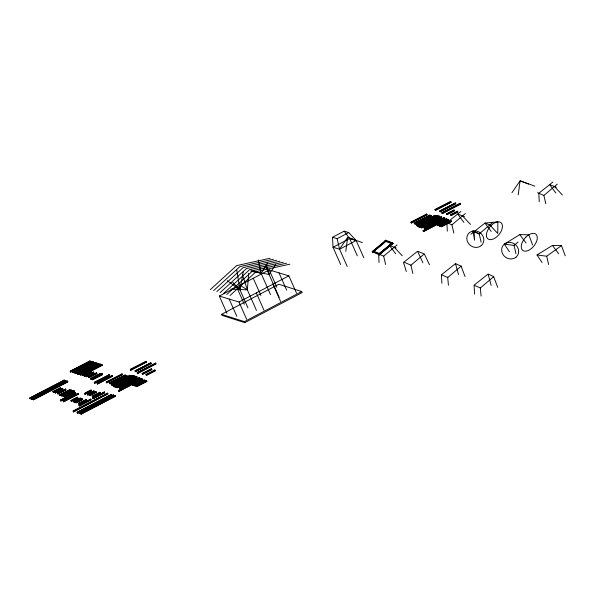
<?xml version="1.0" encoding="UTF-8"?>
<svg xmlns="http://www.w3.org/2000/svg" width="595" height="595" viewBox="0 0 595 595"><rect width="100%" height="100%" fill="white"/><g stroke="black" fill="none" stroke-linecap="round" stroke-linejoin="round"><path stroke-width="0.89" d="M256.475 310.441L247.356 289.869L248.688 273.328M345.792 251.365L347.666 237.331L362.407 242.648M518.215 194.87L520.09 180.835L534.838 186.153M247.966 307.875L240.001 289.899L243.333 271.357M270.524 294.637L261.146 273.484L267.594 262.856M279.144 297.24L269.029 274.407L275.723 264.649M339.507 249.216L347.666 237.331L356.152 240.544L363.85 257.799M511.938 192.721L520.09 180.835L528.576 184.041M210.325 289.616L236.565 265.638L270.152 258.23M213.605 290.605L239.845 266.634L273.432 259.219M216.878 291.595L243.124 267.624L276.705 260.208M220.157 292.584L246.404 268.613L279.985 261.198M223.437 293.58L249.684 269.602L283.265 262.187M226.717 294.57L252.964 270.591L286.545 263.176M229.997 295.559L256.237 271.58L289.825 264.165M516.073 257.137L516.163 257.062A8.784 8.01 36.3 0 0 515.924 245.081L515.724 244.887A8.784 8.01 36.3 0 0 506.196 243.028L504.411 244.091A8.784 8.01 36.3 0 0 503.035 245.549L502.909 245.735A8.784 8.01 36.3 0 0 503.831 255.657A8.784 8.01 36.3 0 0 513.835 258.446L514.229 258.282A8.784 8.01 36.3 0 0 515.954 257.233M481.214 245.616L481.31 245.527A8.784 8.01 36.3 0 0 481.08 233.545L480.879 233.359A8.784 8.01 36.3 0 0 471.352 231.5L469.634 232.511A8.784 8.01 36.3 0 0 468.191 234.013L468.094 234.155A8.784 8.01 36.3 0 0 468.986 244.121A8.784 8.01 36.3 0 0 478.99 246.91L479.384 246.746A8.784 8.01 36.3 0 0 481.11 245.705M385.798 241.54L372.649 252.325L372.21 251.73L385.761 240.298L386.475 240.975M372.21 251.73L386.036 240.373M372.649 252.325L384.169 242.611M392.998 243.481L392.269 242.82L392.856 243.556L392.194 243.905L385.434 241.302L385.144 240.618L385.805 240.268L392.566 242.872L392.998 243.481L379.305 254.742L378.874 254.132L391.562 243.414M378.874 254.132L392.566 242.872L391.904 243.221L392.194 243.905M379.305 254.742L392.707 243.429M385.605 264.478L383.678 256.192L397.073 244.88M453.866 233.143L451.932 224.851L465.335 213.546M412.863 273.499L410.929 265.206L424.332 253.901L417.564 251.291L403.507 262.469M492.586 222.56L479.183 233.872L481.117 242.158M545.808 203.743L543.875 195.458L557.277 184.145M509.409 251.715L504.337 244.158L514.035 245.408L518.037 242.031M480.336 287.943L493.738 276.638L488.145 274.012L474.081 285.191L480.336 287.943L481.102 296.087M392.678 242.79L378.621 253.961L379.052 262.499M460.939 211.448L446.882 222.627L447.306 231.158M470.868 234.244L484.932 223.066L497.874 221.846L497.74 233.441L489.774 224.932M552.881 182.055L538.825 193.226L539.249 201.764M441.453 274.764L455.517 263.585L461.11 266.203L447.708 277.515L441.453 274.764L441.884 283.294M542.075 262.529L537.002 254.965L546.701 256.222L561.457 245.631L565.25 255.791M504.337 244.158L519.777 234.601L528.806 234.817L532.585 244.976M537.002 254.965L552.443 245.415L561.472 245.623M70.173 371.235L90.105 360.994L90.41 361.686L70.738 372.001L70.173 371.235L90.105 360.994M70.478 371.927L90.41 361.686M72.114 371.816L92.039 361.582L92.351 362.266L72.679 372.589L72.114 371.816L92.039 361.582M72.419 372.507L92.351 362.266M95.111 362.504L75.178 372.745L75.751 373.511L95.416 363.195L95.111 362.504L74.085 373.013L73.78 372.321L93.445 362.005L94.017 362.772L93.445 362.005M226.985 313.342L219.324 296.065L269.178 269.907L288.858 275.849L296.511 293.127M73.78 372.321L93.705 362.08M332.516 237.279L344.148 231.172L348.737 232.556L356.189 240.521L339.574 249.238L333.014 247.26L332.516 237.279L337.105 238.662L348.737 232.556M81.463 369.145L86.379 366.565M75.483 373.437L95.416 363.195M29.75 398.033L64.238 380.153L64.55 380.845L30.315 398.799L29.75 398.033L64.238 380.153M76.933 373.273L96.866 363.032L97.171 363.724L77.506 374.047L76.933 373.273L96.866 363.032M30.055 398.724L63.472 381.194M77.238 373.965L97.171 363.724M31.453 398.546L65.941 380.666L66.246 381.358L32.018 399.312L31.453 398.546L65.941 380.666M78.637 373.786L98.569 363.545L98.874 364.237L79.202 374.56L78.637 373.786L98.569 363.545M31.758 399.238L35.834 397.096M39.092 395.385L47.243 391.108M50.501 389.398L59.463 384.697M62.728 382.987L66.246 381.358M78.942 374.478L83.04 372.329M86.32 370.611L96.152 365.449M33.015 399.014L67.503 381.135L67.808 381.826L33.58 399.788L33.015 399.014L67.503 381.135M80.199 374.262L100.131 364.021L100.436 364.713L80.764 375.029L80.199 374.262L100.131 364.021M33.32 399.706L67.808 381.826M80.504 374.947L100.436 364.713M81.961 374.791L101.886 364.549L102.199 365.241L82.526 375.564L81.961 374.791L101.886 364.549M82.266 375.482L102.199 365.241M52.896 391.607L60.586 387.784L60.898 388.476L53.461 392.373L52.896 391.607L60.586 387.784M83.865 375.356L91.556 371.54L91.861 372.225L84.43 376.129L83.865 375.356L91.556 371.54M53.2 392.298L60.898 388.476M84.17 376.047L91.861 372.225M54.881 392.209L62.579 388.386L62.884 389.078L55.454 392.975L54.881 392.209L62.579 388.386M85.851 375.958L93.549 372.135L93.854 372.827L86.416 376.724L85.851 375.958L93.549 372.135M55.186 392.893L62.884 389.078M86.156 376.65L93.854 372.827M57.492 393.176L65.629 389.123L65.933 389.814L58.065 393.95L57.492 393.176L65.629 389.123M88.462 376.925L96.598 372.879L96.903 373.563L89.027 377.699L88.462 376.925L96.598 372.879M57.797 393.868L65.933 389.814M88.767 377.617L96.903 373.563M71.341 390.097L61.106 395.244L61.679 396.017L71.645 390.789L71.341 390.097L59.983 395.504L59.678 394.812L69.913 389.666L70.217 390.35L66.119 392.284M102.31 373.846L92.076 379L92.649 379.766L102.615 374.538L102.31 373.846L90.953 379.26L90.648 378.569L100.622 373.333L101.187 374.106L100.622 373.333M59.678 394.812L69.913 389.666M90.648 378.569L100.882 373.415M59.983 395.504L61.516 394.701M90.953 379.26L94.025 377.647M219.324 296.065L238.997 302.007L288.858 275.849M66.015 393.526L71.645 390.789M92.381 379.692L102.615 374.538M62.676 395.72L72.91 390.565L73.222 391.257L63.249 396.493L62.676 395.72L72.91 390.565M69.124 393.191L73.222 391.257M64.111 396.151L74.345 391.004L74.65 391.688L64.677 396.924L64.111 396.151L74.345 391.004M64.416 396.843L74.65 391.688M221.533 314.324L278.869 284.239L301.695 291.535L302.156 292.569L244.82 322.654L221.987 315.357L221.533 314.324L244.367 321.62L301.695 291.535M60.363 400.182L75.342 392.544L75.647 393.236L60.928 400.956L60.363 400.182L75.342 392.544M94.293 382.384L109.272 374.738L109.584 375.43L94.865 383.15L94.293 382.384L109.272 374.738M60.668 400.874L75.647 393.236M94.598 383.068L109.584 375.43M63.137 401.023L78.116 393.384L78.428 394.069L63.71 401.796L63.137 401.023L78.116 393.384M97.074 383.217L112.053 375.579L112.358 376.263L97.639 383.991L97.074 383.217L112.053 375.579M63.442 401.714L78.428 394.069M97.379 383.909L112.358 376.263M70.887 400.628L77.343 397.244L77.908 398.01C69.422 403.507 68.247 400.918 77.603 397.326M84.542 393.466L90.998 390.082L91.563 390.848C83.077 396.337 81.902 393.749 91.258 390.156M106.274 382.064L122.064 373.995L122.377 374.686L106.84 382.83L106.274 382.064L122.064 373.995M130.29 369.465L146.087 361.396L146.392 362.08L130.863 370.231L130.29 369.465L146.087 361.396M410.952 222.21L426.749 214.141L427.054 214.825L411.524 222.976L410.952 222.21L426.749 214.141M434.975 209.604L450.765 201.534L451.07 202.226L435.54 210.377L434.975 209.604L450.765 201.534M71.192 401.32L77.908 398.01M84.847 394.158L91.563 390.848M106.579 382.756L122.377 374.686M130.595 370.149L146.392 362.08M411.257 222.894L416.983 219.897M418.612 219.034L427.054 214.825M435.28 210.295L451.07 202.226M73.721 401.484L80.169 398.1L80.742 398.866C72.255 404.355 71.073 401.766 80.429 398.174M87.376 394.321L93.824 390.93L94.397 391.703C85.911 397.192 84.735 394.604 94.092 391.012M109.517 383.039L125.307 374.969L125.612 375.661L110.082 383.812L109.517 383.039L125.307 374.969M414.194 223.184L429.984 215.115L430.289 215.807L414.76 223.958L414.194 223.184L429.984 215.115M74.025 402.175L80.742 398.866M87.681 395.006L94.397 391.703M109.822 383.73L112.269 382.444M117.996 379.446L123.715 376.442M419.401 221.303L425.946 217.874M75.617 402.056L82.073 398.672L82.638 399.438C74.152 404.935 72.977 402.346 82.333 398.754M89.272 394.894L95.728 391.51L96.293 392.276C87.807 397.765 86.632 395.177 95.988 391.584M111.005 383.492L126.794 375.423L127.099 376.114L111.57 384.258L111.005 383.492L126.794 375.423M135.02 370.893L150.818 362.824L151.123 363.508L135.593 371.659L135.02 370.893L150.818 362.824M415.682 223.638L431.479 215.569L431.784 216.253L416.247 224.404L415.682 223.638L431.479 215.569M439.698 211.032L455.495 202.962L455.8 203.654L440.27 211.805L439.698 211.032L455.495 202.962M75.922 402.748L82.638 399.438M90.388 395.162L96.293 392.276M111.31 384.184L126.021 376.464M135.325 371.578L151.123 363.508M415.987 224.322L431.784 216.253M440.821 211.292L455.8 203.654M111.659 384.801L130.141 375.319L130.446 376.01L112.232 385.567L111.659 384.801L130.141 375.319M416.336 224.947L434.826 215.464L435.131 216.156L416.909 225.713L416.336 224.947L434.826 215.464M114.344 384.244L120.681 380.919M126.229 378.011L130.446 376.01M416.649 225.639L422.19 222.723M427.738 219.815L435.131 216.156M78.547 403.403L86.387 399.513L86.692 400.204L79.12 404.176L78.547 403.403L86.387 399.513M92.21 396.24L100.042 392.35L100.347 393.035L92.775 397.006L92.21 396.24L100.042 392.35M113.779 386.735L113.214 385.969L133.384 375.601L133.689 376.293L113.779 386.735L113.154 385.255L131.636 375.772L131.941 376.464L128.773 378.123M137.17 372.649L155.652 363.166L155.957 363.857L137.735 373.422L137.17 372.649L155.652 363.166M418.456 226.881L417.891 226.115L438.061 215.747L438.366 216.431L418.456 226.881L417.831 225.393L436.313 215.918L436.618 216.602L419.192 225.75M441.847 212.794L460.329 203.312L460.634 204.003L442.412 213.56L441.847 212.794L460.329 203.312M113.154 385.255L131.636 375.772M417.831 225.393L436.313 215.918M78.852 404.094L86.692 400.204M92.515 396.932L100.347 393.035M137.475 373.34L155.957 363.857M442.152 213.486L460.634 204.003M133.384 375.601L113.214 385.969M438.061 215.747L417.891 226.115M113.459 385.939L127.189 378.955M113.519 386.661L115.906 385.404M121.477 382.481L128.646 378.718M422.971 224.293L430.14 220.537M435.719 217.606L438.366 216.431M78.979 405.158L90.737 399.208L91.05 399.892L79.552 405.931L78.979 405.158L90.737 399.208M92.642 397.995L104.4 392.038L104.705 392.73L93.207 398.762L92.642 397.995L104.4 392.038M114.701 386.415L134.872 376.047L135.177 376.739L115.266 387.189L114.701 386.415L134.872 376.047M419.378 226.561L439.549 216.193L439.854 216.885L419.951 227.327L419.378 226.561L439.549 216.193M79.284 405.849L91.05 399.892M92.946 398.68L104.705 392.73M115.006 387.107L134.12 377.081M419.683 227.253L439.854 216.885M142.086 373.578L151.547 368.833L151.851 369.525L142.651 374.352L142.086 373.578L151.547 368.833M446.525 213.85L454.097 210.095L454.402 210.779L447.09 214.617L446.525 213.85L454.097 210.095M116.627 387.003L136.798 376.635L137.103 377.319L117.2 387.769L116.627 387.003L136.798 376.635M421.305 227.141L441.483 216.773L441.788 217.465L421.877 227.915L421.305 227.141L441.483 216.773M142.391 374.27L151.851 369.525M446.83 214.535L454.402 210.779M116.932 387.687L136.047 377.661M421.61 227.833L441.788 217.465M73.111 411.123L107.598 393.243L107.903 393.935L73.676 411.889L73.111 411.123L107.598 393.243M73.416 411.814L106.825 394.284M119.476 387.858L139.647 377.49L139.959 378.182L120.049 388.632L119.476 387.858L139.647 377.49M424.153 228.004L444.331 217.636L444.636 218.328L424.726 228.77L424.153 228.004L444.331 217.636M145.991 374.56L154.968 370.068L155.273 370.759L146.563 375.326L145.991 374.56L154.968 370.068M450.668 214.706L457.577 211.292L457.89 211.984L451.241 215.472L450.668 214.706L457.577 211.292M119.781 388.55L139.959 378.182M424.466 228.696L444.636 218.328M146.296 375.252L155.273 370.759M450.98 215.397L457.89 211.984M77.052 412.313L111.548 394.433L111.853 395.125L77.625 413.086L77.052 412.313L111.548 394.433M118.375 390.632L141.9 378.509L142.212 379.193L118.941 391.406L118.375 390.632L141.9 378.509M423.052 230.778L446.585 218.648L446.89 219.339L423.618 231.544L423.052 230.778L446.585 218.648M77.357 413.004L111.853 395.125M119.483 390.9L142.212 379.193M423.357 231.47L446.89 219.339M132.536 384.66L142.77 379.506L143.075 380.198L133.109 385.426L132.536 384.66L142.77 379.506M437.213 224.806L448.117 219.302L448.422 219.994L437.786 225.572L437.213 224.806L448.117 219.302M78.927 412.878L113.422 394.998L113.727 395.69L79.499 413.651L78.927 412.878L113.422 394.998M79.232 413.57L113.727 395.69M132.841 385.352L143.075 380.198M437.518 225.49L448.422 219.994M80.63 413.391L115.125 395.511L115.43 396.203L81.203 414.165L80.63 413.391L115.125 395.511M134.596 385.285L144.83 380.131L145.135 380.822L135.169 386.051L134.596 385.285L144.83 380.131M439.281 225.423L447.514 221.318L447.819 222.009L439.846 226.197L439.281 225.423L447.514 221.318M80.935 414.083L115.43 396.203M134.901 385.969L145.135 380.822M439.586 226.115L447.819 222.009M136.367 385.813L146.601 380.666L146.906 381.35L136.932 386.586L136.367 385.813L146.601 380.666M441.044 225.959L451.278 220.804L451.583 221.496L441.616 226.732L441.044 225.959L451.278 220.804M136.672 386.505L146.906 381.35M441.349 226.65L450.556 221.823M372.916 251.432L373.586 251.083L379.833 253.834L380.131 254.526L379.461 254.868L373.206 252.116L372.916 251.432L383.678 256.192M379.461 254.868L379.164 254.184L379.833 253.834M230.793 289.073L247.356 289.869L242.425 274.719M250.919 271.32L269.029 274.407L266.686 265.549M430.289 215.807L429.724 215.04M418.136 226.085L418.092 225.475M356.189 240.521L349.637 238.536L344.148 231.172M98.874 364.237L98.301 363.471M133.689 376.293L133.124 375.519M135.177 376.739L134.611 375.973M137.103 377.319L136.538 376.553M127.099 376.114L126.534 375.341M64.55 380.845L63.977 380.071M107.903 393.935L107.338 393.161M250.904 270.123L261.146 273.484L259.807 266.642M556.377 187.254L549.616 184.643L555.871 193.04M491.693 225.676L484.932 223.066L491.18 231.462M464.435 216.654L457.674 214.044L463.929 222.441M385.144 240.618L392.856 243.556M396.181 247.989L389.42 245.378L395.668 253.775M537.627 192.698L543.875 195.458M472.936 231.12L479.183 233.872L472.921 231.016L474.565 240.179L474.133 231.648M445.685 222.099L451.932 224.851M404.674 262.454L410.929 265.206M376.999 253.143L378.561 253.834M240.566 285.622L247.356 289.869M227.275 280.632L240.001 289.899L236.765 270.056M232.757 282.394L240.001 289.899M554.466 186.518L562.431 195.019M462.523 215.918L470.481 224.419M394.262 247.252L402.227 255.753M552.443 245.415L558.69 253.805M519.777 234.601L526.025 242.998M385.761 240.298L386.2 240.901M372.477 251.797L372.916 252.399M379.164 254.184L379.603 254.794M424.495 254.251L429.478 264.775M417.69 251.559L422.919 262.797M460.069 203.237L460.374 203.921M457.317 211.218L457.622 211.909M450.504 201.46L450.809 202.151M453.836 210.013L454.141 210.704M450.936 214.78L451.241 215.472M446.786 213.925L447.09 214.617M447.849 219.22L448.161 219.912M446.317 218.573L446.622 219.265M447.254 221.243L447.559 221.928M442.107 212.876L442.412 213.56M444.063 217.554L444.376 218.246M439.965 211.113L440.27 211.805M441.215 216.699L441.52 217.391M439.288 216.119L439.593 216.803M435.235 209.685L435.54 210.377M437.801 215.665L438.106 216.357M441.312 226.041L441.616 226.732M436.053 215.836L436.358 216.528M439.541 225.505L439.846 226.197M434.558 215.383L434.863 216.074M437.481 224.88L437.786 225.572M431.211 215.487L431.516 216.178M426.481 214.059L426.794 214.75M424.421 228.086L424.726 228.77M423.313 230.86L423.618 231.544M421.572 227.223L421.877 227.915M419.639 226.643L419.951 227.327M415.942 223.713L416.247 224.404M416.604 225.022L416.909 225.713M414.455 223.266L414.76 223.958M411.212 222.285L411.524 222.976M357.298 255.82L349.644 238.543L333.014 247.26L340.667 264.537M347.227 266.515L339.574 249.238L337.105 238.662M279.018 272.882L286.671 290.159M269.178 269.907L276.839 287.184M272.934 284.202L280.587 301.479M253.262 278.259L260.915 295.537M256.311 292.918L263.972 310.196M236.639 286.983L244.3 304.261M238.997 302.007L246.657 319.284M229.164 299.04L236.817 316.317M155.392 363.091L155.697 363.783M154.707 369.986L155.012 370.678M150.55 362.742L150.862 363.433M151.279 368.751L151.584 369.443M145.827 361.314L146.132 362.005M146.251 374.642L146.563 375.326M146.34 380.584L146.645 381.276M142.346 373.66L142.651 374.352M144.57 380.049L144.875 380.74M142.51 379.432L142.815 380.116M137.43 372.73L137.735 373.422M139.386 377.416L139.691 378.1M135.281 370.968L135.593 371.659M130.558 369.54L130.863 370.231M136.627 385.895L136.932 386.586M131.369 375.69L131.681 376.382M134.864 385.359L135.169 386.051M129.881 375.244L130.186 375.928M132.797 384.742L133.109 385.426M121.804 373.913L122.109 374.605M119.744 387.94L120.049 388.632M118.636 390.714L118.941 391.406M111.793 375.497L112.098 376.189M116.888 387.077L117.2 387.769M114.961 386.497L115.266 387.189M109.011 374.657L109.316 375.348M113.414 385.329L113.719 386.021M111.919 384.883L112.232 385.567M111.265 383.574L111.57 384.258M101.626 364.475L101.931 365.166M109.778 383.12L110.082 383.812M114.857 395.437L115.17 396.129M99.863 363.939L100.168 364.631M113.154 394.924L113.467 395.608M106.535 382.146L106.84 382.83M111.28 394.359L111.585 395.043M102.05 373.764L102.355 374.456M96.606 362.957L96.911 363.649M94.85 362.429L95.155 363.114M91.779 361.5L92.084 362.191M96.338 372.797L96.643 373.489M104.132 391.964L104.445 392.648M89.838 360.912L90.15 361.604M93.281 372.061L93.594 372.745M97.335 383.299L97.639 383.991M91.295 371.459L91.6 372.15M99.781 392.269L100.086 392.96M94.553 382.459L94.865 383.15M92.344 379.075L92.649 379.766M90.909 378.643L91.213 379.335M95.728 391.51L96.033 392.194M88.722 377.007L89.027 377.699M93.824 390.93L94.136 391.622M86.111 376.04L86.416 376.724M90.998 390.082L91.303 390.766M84.126 375.438L84.43 376.129M92.47 396.322L92.775 397.006M92.902 398.07L93.207 398.762M82.222 374.872L82.526 375.564M80.459 374.337L80.764 375.029M89.54 394.968L89.845 395.66M90.477 399.126L90.782 399.818M78.897 373.868L79.202 374.56M87.636 394.396L87.941 395.087M77.201 373.355L77.506 374.047M84.81 393.54L85.115 394.232M75.446 372.827L75.751 373.511M86.119 399.431L86.424 400.123M74.04 372.403L74.345 373.095M72.374 371.897L72.679 372.589M70.433 371.31L70.738 372.001M80.169 398.1L80.474 398.791M77.856 393.302L78.161 393.994M77.343 397.244L77.648 397.936M75.082 392.462L75.386 393.154M74.085 390.922L74.39 391.614M78.815 403.484L79.12 404.176M72.65 390.491L72.954 391.183M79.247 405.24L79.552 405.931M67.242 381.06L67.547 381.752M71.08 390.015L71.385 390.707M75.877 402.138L76.182 402.83M80.898 413.473L81.203 414.165M65.681 380.584L65.986 381.276M69.652 389.584L69.957 390.275M79.195 412.96L79.499 413.651M73.981 401.565L74.286 402.257M77.32 412.395L77.625 413.086M71.147 400.71L71.46 401.402M65.368 389.048L65.673 389.732M73.371 411.204L73.676 411.889M62.319 388.304L62.624 388.996M64.372 396.233L64.677 396.924M60.326 387.709L60.63 388.394M62.944 395.801L63.249 396.493M61.374 395.325L61.679 396.017M63.397 401.104L63.71 401.796M59.939 394.894L60.244 395.586M57.752 393.258L58.065 393.95M60.623 400.264L60.928 400.956M55.149 392.284L55.454 392.975M53.156 391.688L53.461 392.373M33.275 399.096L33.58 399.788M31.713 398.628L32.018 399.312M30.01 398.114L30.315 398.799M244.367 321.62L244.82 322.654M385.805 240.268L386.096 240.953M266.367 268.04L269.029 274.407M493.686 276.787L497.725 287.363M461.021 265.972L465.059 276.556M403.581 262.692L406.303 271.513M488.287 274.801L491.165 285.384M455.621 263.994L458.5 274.57M546.701 256.222L548.635 264.507M514.035 245.408L515.969 253.693M258.275 259.97L261.146 273.484M447.671 277.136L448.444 285.273M474.118 285.57L474.55 294.101M490.964 225.676L490.927 225.721A10.427 5.957 -51 0 0 486.465 236.26A10.427 5.957 -51 0 0 493.099 239.108L493.768 238.811A10.427 5.957 -51 0 0 501.057 231.403A10.427 5.957 -51 0 0 501.622 223.326L501.488 223.155A10.427 5.957 -51 0 0 495.657 222.418L494.623 222.902A10.427 5.957 -51 0 0 493.791 223.385L492.935 223.965A10.427 5.957 -51 0 0 491.262 225.386L491.009 225.631M525.816 237.212L525.772 237.256A10.427 5.957 -51 0 0 521.309 247.795A10.427 5.957 -51 0 0 527.944 250.644L528.62 250.346A10.427 5.957 -51 0 0 535.902 242.939A10.427 5.957 -51 0 0 536.467 234.861L536.34 234.69A10.427 5.957 -51 0 0 530.509 233.947L529.468 234.437A10.427 5.957 -51 0 0 528.635 234.913L527.817 235.471A10.427 5.957 -51 0 0 526.106 236.914L525.816 237.212"/></g></svg>
